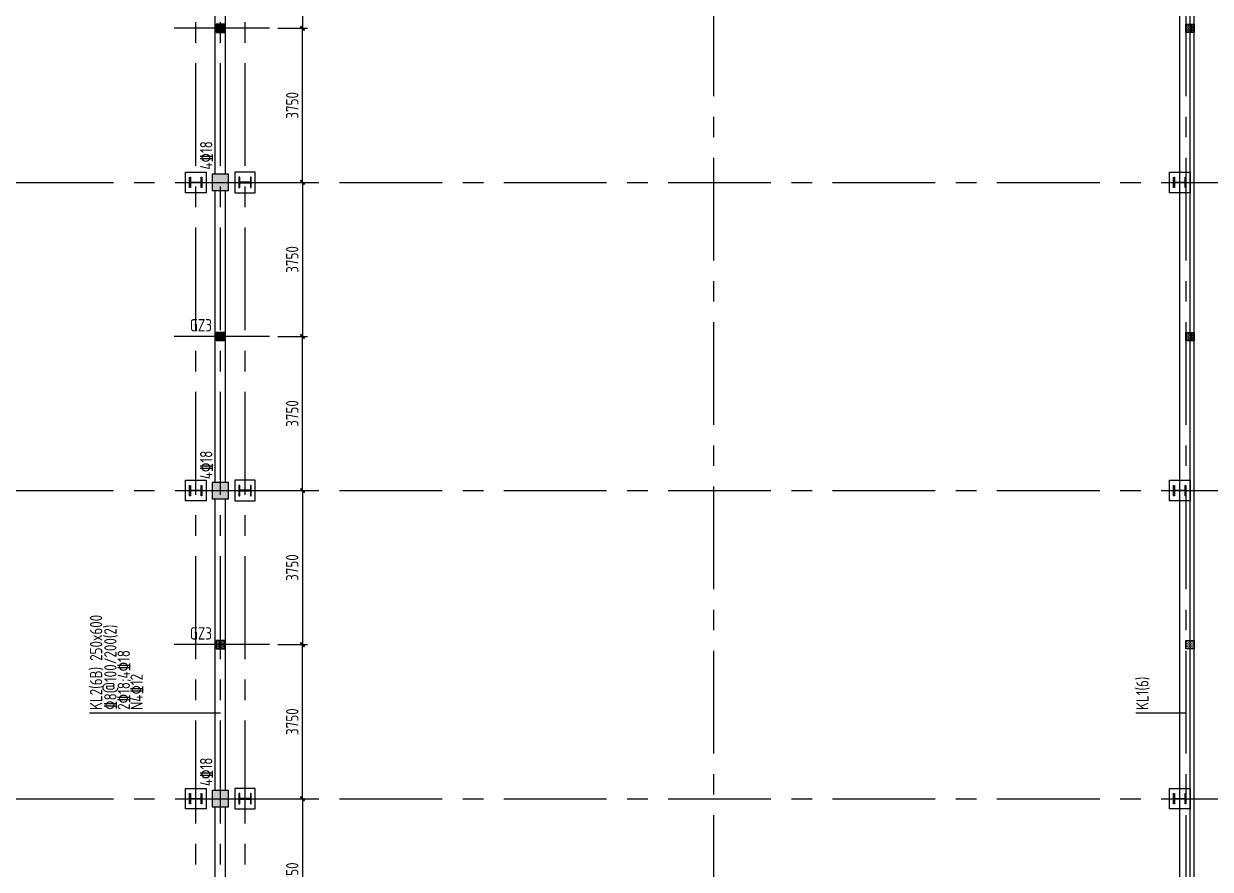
# Model space of a CAD drawing. Header units: millimetres. Extents: x 866309 to 879639, y 39442 to 44891.
# Drawn here: x 869682.9 to 869971.7, y 39654.4 to 39860.2 of the extents above; entities that cross this region are included whole.
import ezdxf

# ---------------------------------------------------------------- set-up
doc = ezdxf.new("R2010")
doc.units = ezdxf.units.MM
doc.header["$LTSCALE"] = 1000
doc.header["$MEASUREMENT"] = 0
doc.linetypes.add('CENTER', pattern=[2, 1.25, -0.25, 0.25, -0.25])
doc.linetypes.add('DOTE', pattern=[2.42, 2, -0.2, 0.02, -0.2])
for name, color, linetype in [('DIM', 7, 'Continuous'), ('DOTE', 1, 'DOTE'), ('M_Prof', 2, 'Continuous'), ('层14', 2, 'Continuous'), ('标注', 7, 'Continuous'), ('梁', 4, 'Continuous'), ('梁集中标注', 2, 'Continuous')]:
    doc.layers.add(name, color=color, linetype=linetype)
doc.styles.add('GBHZ', font='gbenor.shx', dxfattribs={"width": 0.9, "bigfont": 'gbcbig.shx'})
doc.dimstyles.new('Y100', dxfattribs={"dimscale": 0, "dimtxt": 3, "dimasz": 0.01, "dimexe": 1.2, "dimexo": 2, "dimgap": 1, "dimtad": 1, "dimdec": 0, "dimlfac": 100, "dimzin": 0, "dimdsep": 46, "dimtxsty": 'GBHZ', "dimblk": 'DX', "dimcen": 0.09, "dimdle": 1, "dimclrd": 7, "dimclre": 7, "dimclrt": 7, "dimadec": 0, "dimazin": 0, "dimtfac": 1, "dimtdec": 0, "dimtix": 1, "dimtmove": 2, "dimatfit": 3, "dimldrblk": 'DX', "dimfxl": 0, "dimtolj": 1, "dimtzin": 0, "dimarcsym": 0})

# ---------------------------------------------------------------- blocks, each defined once
blk = doc.blocks.new('DX')
at = {"color": 0, "linetype": 'ByBlock', "const_width": 40}
blk.add_lwpolyline([(-54, -51), (46, 49)], dxfattribs=at)
blk = doc.blocks.new('*D4526')
at = {"layer": 'Defpoints', "color": 0, "transparency": 16777216}
for p in [(869742.79, 39671.59), (869742.79, 39634.09), (869750.79, 39634.09)]:
    blk.add_point(p, dxfattribs=at)
at = {"layer": 'dim', "color": 7, "lineweight": -2, "transparency": 16777216}
for p, q in [((869744.79, 39671.59), (869751.99, 39671.59)), ((869750.79, 39671.58), (869750.79, 39634.1)), ((869744.79, 39634.09), (869751.99, 39634.09))]:
    blk.add_line(p, q, dxfattribs=at)
at = {"layer": 'dim', "color": 7, "lineweight": -2, "transparency": 16777216, "xscale": 0.01, "yscale": 0.01, "zscale": 0.01}
for p, rotation in [((869750.79, 39671.59), 90), ((869750.79, 39634.09), 270)]:
    blk.add_blockref('DX', p, dxfattribs=dict(at, rotation=rotation))
at = {"layer": 'dim', "color": 7, "transparency": 16777216, "insert": (869748.29, 39652.84), "char_height": 3, "attachment_point": 5, "rotation": 90, "style": 'GBHZ'}
blk.add_mtext('\\A1;3750', dxfattribs=at)
blk = doc.blocks.new('*D4527')
at = {"layer": 'Defpoints', "color": 0, "transparency": 16777216}
for p in [(869742.79, 39709.09), (869750.79, 39709.09), (869742.79, 39671.59)]:
    blk.add_point(p, dxfattribs=at)
at = {"layer": 'dim', "color": 7, "lineweight": -2, "transparency": 16777216}
for p, q in [((869744.79, 39709.09), (869751.99, 39709.09)), ((869750.79, 39671.6), (869750.79, 39709.08)), ((869744.79, 39671.59), (869751.99, 39671.59))]:
    blk.add_line(p, q, dxfattribs=at)
at = {"layer": 'dim', "color": 7, "lineweight": -2, "transparency": 16777216, "xscale": 0.01, "yscale": 0.01, "zscale": 0.01}
for p, rotation in [((869750.79, 39709.09), 90), ((869750.79, 39671.59), 270)]:
    blk.add_blockref('DX', p, dxfattribs=dict(at, rotation=rotation))
at = {"layer": 'dim', "color": 7, "transparency": 16777216, "insert": (869748.29, 39690.34), "char_height": 3, "attachment_point": 5, "rotation": 90, "style": 'GBHZ'}
blk.add_mtext('\\A1;3750', dxfattribs=at)
blk = doc.blocks.new('*D4528')
at = {"layer": 'Defpoints', "color": 0, "transparency": 16777216}
for p in [(869742.79, 39746.59), (869742.79, 39709.09), (869750.79, 39709.09)]:
    blk.add_point(p, dxfattribs=at)
at = {"layer": 'dim', "color": 7, "lineweight": -2, "transparency": 16777216}
for p, q in [((869744.79, 39746.59), (869751.99, 39746.59)), ((869750.79, 39746.58), (869750.79, 39709.1)), ((869744.79, 39709.09), (869751.99, 39709.09))]:
    blk.add_line(p, q, dxfattribs=at)
at = {"layer": 'dim', "color": 7, "lineweight": -2, "transparency": 16777216, "xscale": 0.01, "yscale": 0.01, "zscale": 0.01}
for p, rotation in [((869750.79, 39746.59), 90), ((869750.79, 39709.09), 270)]:
    blk.add_blockref('DX', p, dxfattribs=dict(at, rotation=rotation))
at = {"layer": 'dim', "color": 7, "transparency": 16777216, "insert": (869748.29, 39727.84), "char_height": 3, "attachment_point": 5, "rotation": 90, "style": 'GBHZ'}
blk.add_mtext('\\A1;3750', dxfattribs=at)
blk = doc.blocks.new('*D4529')
at = {"layer": 'Defpoints', "color": 0, "transparency": 16777216}
for p in [(869742.79, 39784.09), (869750.79, 39784.09), (869742.79, 39746.59)]:
    blk.add_point(p, dxfattribs=at)
at = {"layer": 'dim', "color": 7, "lineweight": -2, "transparency": 16777216}
for p, q in [((869744.79, 39784.09), (869751.99, 39784.09)), ((869750.79, 39746.6), (869750.79, 39784.08)), ((869744.79, 39746.59), (869751.99, 39746.59))]:
    blk.add_line(p, q, dxfattribs=at)
at = {"layer": 'dim', "color": 7, "lineweight": -2, "transparency": 16777216, "xscale": 0.01, "yscale": 0.01, "zscale": 0.01}
for p, rotation in [((869750.79, 39784.09), 90), ((869750.79, 39746.59), 270)]:
    blk.add_blockref('DX', p, dxfattribs=dict(at, rotation=rotation))
at = {"layer": 'dim', "color": 7, "transparency": 16777216, "insert": (869748.29, 39765.34), "char_height": 3, "attachment_point": 5, "rotation": 90, "style": 'GBHZ'}
blk.add_mtext('\\A1;3750', dxfattribs=at)
blk = doc.blocks.new('*D4530')
at = {"layer": 'Defpoints', "color": 0, "transparency": 16777216}
for p in [(869742.79, 39821.59), (869742.79, 39784.09), (869750.79, 39784.09)]:
    blk.add_point(p, dxfattribs=at)
at = {"layer": 'dim', "color": 7, "lineweight": -2, "transparency": 16777216}
for p, q in [((869744.79, 39821.59), (869751.99, 39821.59)), ((869750.79, 39821.58), (869750.79, 39784.1)), ((869744.79, 39784.09), (869751.99, 39784.09))]:
    blk.add_line(p, q, dxfattribs=at)
at = {"layer": 'dim', "color": 7, "lineweight": -2, "transparency": 16777216, "xscale": 0.01, "yscale": 0.01, "zscale": 0.01}
for p, rotation in [((869750.79, 39821.59), 90), ((869750.79, 39784.09), 270)]:
    blk.add_blockref('DX', p, dxfattribs=dict(at, rotation=rotation))
at = {"layer": 'dim', "color": 7, "transparency": 16777216, "insert": (869748.29, 39802.84), "char_height": 3, "attachment_point": 5, "rotation": 90, "style": 'GBHZ'}
blk.add_mtext('\\A1;3750', dxfattribs=at)
blk = doc.blocks.new('*D4531')
at = {"layer": 'Defpoints', "color": 0, "transparency": 16777216}
for p in [(869742.79, 39859.09), (869750.79, 39859.09), (869742.79, 39821.59)]:
    blk.add_point(p, dxfattribs=at)
at = {"layer": 'dim', "color": 7, "lineweight": -2, "transparency": 16777216}
for p, q in [((869744.79, 39859.09), (869751.99, 39859.09)), ((869750.79, 39821.6), (869750.79, 39859.08)), ((869744.79, 39821.59), (869751.99, 39821.59))]:
    blk.add_line(p, q, dxfattribs=at)
at = {"layer": 'dim', "color": 7, "lineweight": -2, "transparency": 16777216, "xscale": 0.01, "yscale": 0.01, "zscale": 0.01}
for p, rotation in [((869750.79, 39859.09), 90), ((869750.79, 39821.59), 270)]:
    blk.add_blockref('DX', p, dxfattribs=dict(at, rotation=rotation))
at = {"layer": 'dim', "color": 7, "transparency": 16777216, "insert": (869748.29, 39840.34), "char_height": 3, "attachment_point": 5, "rotation": 90, "style": 'GBHZ'}
blk.add_mtext('\\A1;3750', dxfattribs=at)
blk = doc.blocks.new('*D4532')
at = {"layer": 'Defpoints', "color": 0, "transparency": 16777216}
for p in [(869742.79, 39896.59), (869742.79, 39859.09), (869750.79, 39859.09)]:
    blk.add_point(p, dxfattribs=at)
at = {"layer": 'dim', "color": 7, "lineweight": -2, "transparency": 16777216}
for p, q in [((869744.79, 39896.59), (869751.99, 39896.59)), ((869750.79, 39896.58), (869750.79, 39859.1)), ((869744.79, 39859.09), (869751.99, 39859.09))]:
    blk.add_line(p, q, dxfattribs=at)
at = {"layer": 'dim', "color": 7, "lineweight": -2, "transparency": 16777216, "xscale": 0.01, "yscale": 0.01, "zscale": 0.01}
for p, rotation in [((869750.79, 39896.59), 90), ((869750.79, 39859.09), 270)]:
    blk.add_blockref('DX', p, dxfattribs=dict(at, rotation=rotation))
at = {"layer": 'dim', "color": 7, "transparency": 16777216, "insert": (869748.29, 39877.84), "char_height": 3, "attachment_point": 5, "rotation": 90, "style": 'GBHZ'}
blk.add_mtext('\\A1;3750', dxfattribs=at)

msp = doc.modelspace()

# ---------------------------------------------------------------- hatches: boundary and pattern name
at = {"layer": '层14'}
h = msp.add_hatch(dxfattribs=at)
h.set_pattern_fill('DOTS', color=256, scale=5)
h.paths.add_polyline_path([(869729.804, 39858.086), (869731.804, 39858.086), (869731.804, 39860.086), (869729.804, 39860.086)])
h = msp.add_hatch(dxfattribs=at)
h.set_pattern_fill('DOTS', color=256, scale=5)
h.paths.add_polyline_path([(869967.804, 39858.086), (869965.804, 39858.086), (869965.804, 39860.086), (869967.804, 39860.086)])
h = msp.add_hatch(dxfattribs=at)
h.set_pattern_fill('DOTS', color=256, scale=5)
h.paths.add_polyline_path([(869729.804, 39783.086), (869731.804, 39783.086), (869731.804, 39785.086), (869729.804, 39785.086)])
h = msp.add_hatch(dxfattribs=at)
h.set_pattern_fill('DOTS', color=256, scale=5)
h.paths.add_polyline_path([(869967.804, 39783.086), (869965.804, 39783.086), (869965.804, 39785.086), (869967.804, 39785.086)])
h = msp.add_hatch(dxfattribs=at)
h.set_pattern_fill('DOTS', color=256, scale=5)
h.paths.add_polyline_path([(869729.804, 39708.086), (869731.804, 39708.086), (869731.804, 39710.086), (869729.804, 39710.086)])
h = msp.add_hatch(dxfattribs=at)
h.set_pattern_fill('DOTS', color=256, scale=5)
h.paths.add_polyline_path([(869967.804, 39708.086), (869965.804, 39708.086), (869965.804, 39710.086), (869967.804, 39710.086)])

# ---------------------------------------------------------------- linework, layer by layer
for points in [[(869727.304, 39819.086), (869722.304, 39819.086), (869722.304, 39824.086), (869727.304, 39824.086)], [(869732.804, 39823.586), (869728.804, 39823.586), (869728.804, 39819.586), (869732.804, 39819.586)], [(869734.304, 39819.086), (869739.304, 39819.086), (869739.304, 39824.086), (869734.304, 39824.086)], [(869966.804, 39819.086), (869961.804, 39819.086), (869961.804, 39824.086), (869966.804, 39824.086)], [(869727.304, 39744.086), (869722.304, 39744.086), (869722.304, 39749.086), (869727.304, 39749.086)], [(869732.804, 39748.586), (869728.804, 39748.586), (869728.804, 39744.586), (869732.804, 39744.586)], [(869734.304, 39744.086), (869739.304, 39744.086), (869739.304, 39749.086), (869734.304, 39749.086)], [(869966.804, 39744.086), (869961.804, 39744.086), (869961.804, 39749.086), (869966.804, 39749.086)], [(869727.304, 39669.086), (869722.304, 39669.086), (869722.304, 39674.086), (869727.304, 39674.086)], [(869732.804, 39673.586), (869728.804, 39673.586), (869728.804, 39669.586), (869732.804, 39669.586)], [(869734.304, 39669.086), (869739.304, 39669.086), (869739.304, 39674.086), (869734.304, 39674.086)], [(869966.804, 39669.086), (869961.804, 39669.086), (869961.804, 39674.086), (869966.804, 39674.086)]]:
    msp.add_lwpolyline(points, close=True)
at = {"layer": 'DOTE', "linetype": 'CENTER', "ltscale": 0.02}
for p, q in [((869724.804, 39505.586), (869724.804, 39987.586)), ((869730.804, 39505.586), (869730.804, 39987.586)), ((869736.804, 39505.586), (869736.804, 39987.586)), ((869850.804, 39987.586), (869850.804, 39505.586)), ((869965.804, 39987.586), (869965.804, 39505.586)), ((869742.794, 39859.086), (869719.536, 39859.086)), ((869479.804, 39821.586), (869981.804, 39821.586)), ((869742.794, 39784.086), (869719.536, 39784.086)), ((869479.804, 39746.586), (869981.804, 39746.586)), ((869742.794, 39709.086), (869719.536, 39709.086)), ((869479.804, 39671.586), (869981.804, 39671.586))]:
    msp.add_line(p, q, dxfattribs=at)
at = {"layer": 'M_Prof'}
for points in [[(869726.304, 39822.836), (869726.304, 39820.336), (869726.104, 39820.336), (869726.104, 39821.496), (869723.504, 39821.496), (869723.504, 39820.336), (869723.304, 39820.336), (869723.304, 39822.836), (869723.504, 39822.836), (869723.504, 39821.676), (869726.104, 39821.676), (869726.104, 39822.836)], [(869735.304, 39822.836), (869735.304, 39820.336), (869735.504, 39820.336), (869735.504, 39821.496), (869738.104, 39821.496), (869738.104, 39820.336), (869738.304, 39820.336), (869738.304, 39822.836), (869738.104, 39822.836), (869738.104, 39821.676), (869735.504, 39821.676), (869735.504, 39822.836)], [(869965.804, 39822.836), (869965.804, 39820.336), (869965.604, 39820.336), (869965.604, 39821.496), (869963.004, 39821.496), (869963.004, 39820.336), (869962.804, 39820.336), (869962.804, 39822.836), (869963.004, 39822.836), (869963.004, 39821.676), (869965.604, 39821.676), (869965.604, 39822.836)], [(869726.304, 39747.836), (869726.304, 39745.336), (869726.104, 39745.336), (869726.104, 39746.496), (869723.504, 39746.496), (869723.504, 39745.336), (869723.304, 39745.336), (869723.304, 39747.836), (869723.504, 39747.836), (869723.504, 39746.676), (869726.104, 39746.676), (869726.104, 39747.836)], [(869735.304, 39747.836), (869735.304, 39745.336), (869735.504, 39745.336), (869735.504, 39746.496), (869738.104, 39746.496), (869738.104, 39745.336), (869738.304, 39745.336), (869738.304, 39747.836), (869738.104, 39747.836), (869738.104, 39746.676), (869735.504, 39746.676), (869735.504, 39747.836)], [(869965.804, 39747.836), (869965.804, 39745.336), (869965.604, 39745.336), (869965.604, 39746.496), (869963.004, 39746.496), (869963.004, 39745.336), (869962.804, 39745.336), (869962.804, 39747.836), (869963.004, 39747.836), (869963.004, 39746.676), (869965.604, 39746.676), (869965.604, 39747.836)], [(869726.304, 39672.836), (869726.304, 39670.336), (869726.104, 39670.336), (869726.104, 39671.496), (869723.504, 39671.496), (869723.504, 39670.336), (869723.304, 39670.336), (869723.304, 39672.836), (869723.504, 39672.836), (869723.504, 39671.676), (869726.104, 39671.676), (869726.104, 39672.836)], [(869735.304, 39672.836), (869735.304, 39670.336), (869735.504, 39670.336), (869735.504, 39671.496), (869738.104, 39671.496), (869738.104, 39670.336), (869738.304, 39670.336), (869738.304, 39672.836), (869738.104, 39672.836), (869738.104, 39671.676), (869735.504, 39671.676), (869735.504, 39672.836)], [(869965.804, 39672.836), (869965.804, 39670.336), (869965.604, 39670.336), (869965.604, 39671.496), (869963.004, 39671.496), (869963.004, 39670.336), (869962.804, 39670.336), (869962.804, 39672.836), (869963.004, 39672.836), (869963.004, 39671.676), (869965.604, 39671.676), (869965.604, 39672.836)]]:
    msp.add_lwpolyline(points, close=True, dxfattribs=at)
at = {"layer": '层14'}
for points in [[(869729.804, 39858.086), (869731.804, 39858.086), (869731.804, 39860.086), (869729.804, 39860.086)], [(869967.804, 39858.086), (869965.804, 39858.086), (869965.804, 39860.086), (869967.804, 39860.086)], [(869729.804, 39783.086), (869731.804, 39783.086), (869731.804, 39785.086), (869729.804, 39785.086)], [(869967.804, 39783.086), (869965.804, 39783.086), (869965.804, 39785.086), (869967.804, 39785.086)], [(869729.804, 39708.086), (869731.804, 39708.086), (869731.804, 39710.086), (869729.804, 39710.086)], [(869967.804, 39708.086), (869965.804, 39708.086), (869965.804, 39710.086), (869967.804, 39710.086)]]:
    msp.add_lwpolyline(points, close=True, dxfattribs=at)
at = {"layer": '标注'}
for points in [[(869732.804, 39823.586), (869732.804, 39819.586), (869728.804, 39823.586), (869728.804, 39819.586)], [(869732.804, 39748.586), (869732.804, 39744.586), (869728.804, 39748.586), (869728.804, 39744.586)], [(869732.804, 39673.586), (869732.804, 39669.586), (869728.804, 39673.586), (869728.804, 39669.586)]]:
    msp.add_solid(points, dxfattribs=at)
at = {"layer": '梁'}
for p, q in [((869966.804, 39519.586), (869966.804, 39973.586)), ((869967.804, 39518.586), (869967.804, 39974.586)), ((869964.304, 39522.086), (869964.304, 39971.086)), ((869729.554, 39823.586), (869729.554, 39894.586)), ((869732.054, 39823.586), (869732.054, 39894.586)), ((869729.554, 39748.586), (869729.554, 39819.586)), ((869732.054, 39748.586), (869732.054, 39819.586)), ((869729.554, 39673.586), (869729.554, 39744.586)), ((869732.054, 39673.586), (869732.054, 39744.586)), ((869729.554, 39598.586), (869729.554, 39669.586)), ((869732.054, 39598.586), (869732.054, 39669.586))]:
    msp.add_line(p, q, dxfattribs=at)
at = {"layer": '梁集中标注'}
for p, q in [((869730.804, 39692.378), (869698.961, 39692.378)), ((869965.804, 39692.378), (869953.597, 39692.378))]:
    msp.add_line(p, q, dxfattribs=at)

# ---------------------------------------------------------------- texts
at = {"layer": '梁集中标注', "color": 1, "style": 'GBHZ', "width": 0.9}
for s, p in [('4%%13218', (869728.846, 39824.693)), ('4%%13218', (869728.846, 39749.351)), ('2%%13218;4%%13218', (869708.78, 39693.205)), ('4%%13218', (869728.846, 39674.653))]:
    msp.add_text(s, height=3, rotation=90, dxfattribs=at).set_placement(p)
at = {"layer": '梁集中标注', "style": 'GBHZ', "width": 0.9}
for p in [(869723.377, 39785.324), (869723.377, 39710.324)]:
    msp.add_text('GZ3', height=3, dxfattribs=at).set_placement(p)
for s, p in [('KL2(6B) 250x600', (869702.055, 39693.205)), ('%%1328@100/200(2)', (869705.532, 39693.205)), ('N4%%13212', (869711.914, 39693.205)), ('KL1(6)', (869956.692, 39693.205))]:
    msp.add_text(s, height=3, rotation=90, dxfattribs=at).set_placement(p)

# ---------------------------------------------------------------- dimensions: what is measured, and where the dimension line sits
at = {"layer": 'dim'}
for base, p1, p2, angle, picture, middle in [((869750.794, 39859.086), (869742.794, 39896.586), (869742.794, 39859.086), 270, '*D4532', (869748.294, 39877.836)), ((869750.794, 39859.086), (869742.794, 39821.586), (869742.794, 39859.086), 90, '*D4531', (869748.294, 39840.336)), ((869750.794, 39784.086), (869742.794, 39821.586), (869742.794, 39784.086), 270, '*D4530', (869748.294, 39802.836)), ((869750.794, 39784.086), (869742.794, 39746.586), (869742.794, 39784.086), 90, '*D4529', (869748.294, 39765.336)), ((869750.794, 39709.086), (869742.794, 39746.586), (869742.794, 39709.086), 270, '*D4528', (869748.294, 39727.836)), ((869750.794, 39709.086), (869742.794, 39671.586), (869742.794, 39709.086), 90, '*D4527', (869748.294, 39690.336)), ((869750.794, 39634.086), (869742.794, 39671.586), (869742.794, 39634.086), 270, '*D4526', (869748.294, 39652.836))]:
    dim = msp.add_linear_dim(base=base, p1=p1, p2=p2, angle=angle, dimstyle='Y100', override={"dimscale": 1}, dxfattribs=at)
    dim.commit()
    dim.dimension.update_dxf_attribs({"geometry": picture, "text_midpoint": middle})

doc.saveas('drawing.dxf')
